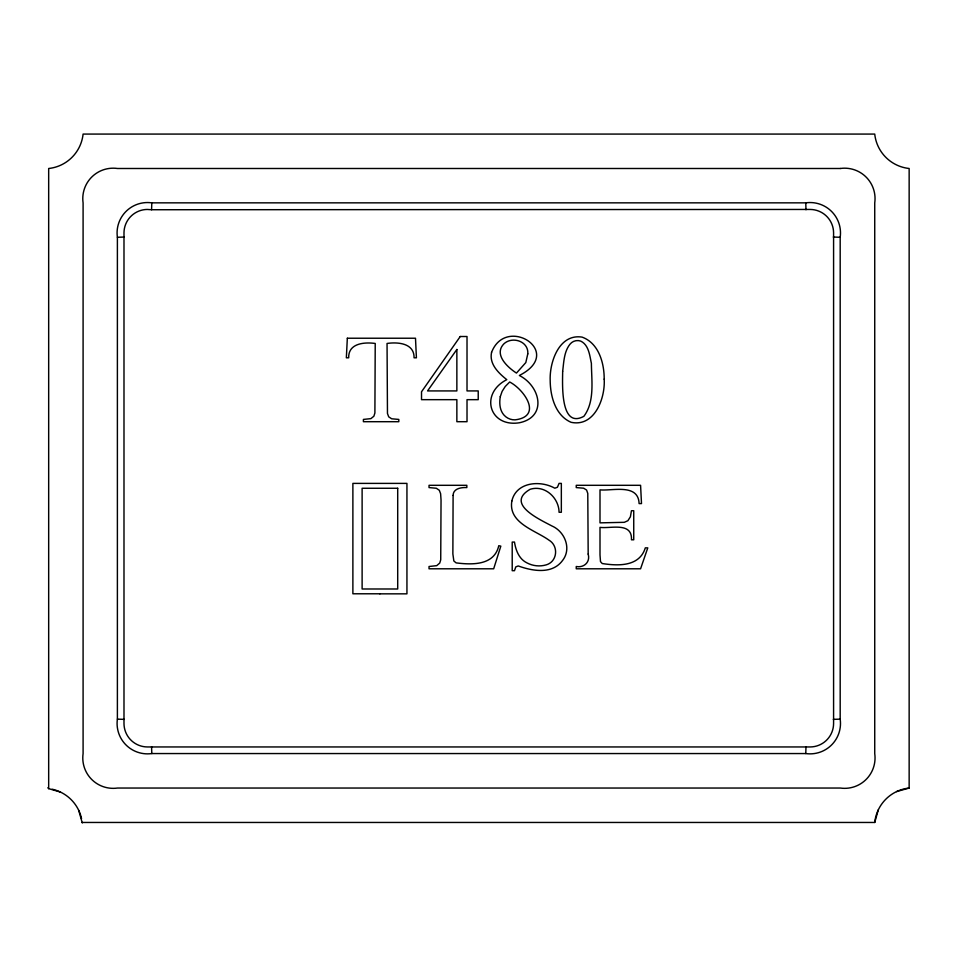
<?xml version="1.0" encoding="UTF-8"?>
<svg xmlns="http://www.w3.org/2000/svg" width="957" height="957" viewBox="0 0 957 957"><rect width="100%" height="100%" fill="white"/><g stroke="black" fill="none" stroke-linecap="round" stroke-linejoin="round"><path stroke-width="1.44" d="M151.577 209.739L810.364 209.451A23.518 23.518 0 0 1 833.583 232.671L833.583 723.731A23.518 23.518 0 0 1 810.364 746.95L147.211 746.95A23.518 23.518 0 0 1 123.991 723.731L123.991 232.671A23.518 23.518 0 0 1 147.211 209.451L151.577 209.739L151.804 202.848L805.77 202.848A30.421 30.421 0 0 1 840.186 237.276L840.186 719.138A30.421 30.421 0 0 1 805.77 753.554L151.804 753.554A30.421 30.421 0 0 1 117.388 719.138L117.388 237.276A30.421 30.421 0 0 1 151.804 202.848M805.77 753.554L805.985 746.675M82.194 822.458L874.734 822.458L878.299 809.849M896.553 791.606L909.15 788.042L909.15 168.492A38.723 38.723 0 0 1 874.734 134.076L83.092 134.076A38.723 38.723 0 0 1 48.675 168.492L48.675 788.64L60.447 792.073M117.388 237.276L124.266 237.049M833.296 719.365L840.186 719.138M379.965 593.783L352.882 593.783L352.882 483.393L406.94 483.393L406.94 593.842L379.845 593.842M833.296 237.049L840.186 237.276M117.388 719.138L124.266 719.365M47.85 787.755L48.675 788.64M78.701 810.316L82.266 822.924M805.77 202.848L805.985 209.739M151.577 746.675L151.804 753.554M52.18 789.214A38.723 38.723 0 0 1 81.56 818.594M874.734 822.458A38.723 38.723 0 0 1 909.15 788.042M562.668 371.268C562.62 382.776 559.797 429.406 583.878 416.319C594.919 401.497 591.522 380.766 591.39 363.361C589.668 355.549 588.878 344.963 580.66 341.075A9.678 9.678 0 0 0 569.894 344.317C563.972 351.889 563.829 362.141 562.668 371.268M453.104 495.415L452.864 553.947L453.845 560.969L456.118 562.883C472.1 564.881 494.255 565.635 498.788 545.705L500.822 546.136L493.68 568.793L429.035 568.793L429.035 566.508L436.715 565.647L439.742 563.063L440.722 559.797L441.045 500.08L440.615 493.728L439.311 490.295L436.332 488.261L429.035 487.58L429.035 485.307L466.837 485.307L466.837 487.58C461.441 487.28 453.151 488.405 453.104 495.415M347.331 338.228L346.35 357.798L348.695 357.798C348.228 343.228 364.354 341.984 375.228 343.455L374.893 412.993L373.876 416.223L370.885 418.628L363.409 419.429L363.409 421.702L398.806 421.702L398.806 419.429L391.676 418.783L388.709 416.845L387.465 413.484L387.047 343.455C397.825 341.912 414.333 343.096 414.07 357.798L416.415 357.798L415.494 338.228L347.331 338.228M604.19 379.163C605.374 398.028 594.716 427.324 571.078 422.3C555.299 415.458 550.299 396.222 550.191 380.455C549.45 362.165 559.127 333.467 582.083 337.115C598.747 343.108 604.274 363.098 604.19 379.163M588.184 554.079C590.481 562.261 583.83 567.98 576.246 566.508L576.246 568.793L640.58 568.793L647.781 547.859L645.317 547.859C639.479 566.867 618.055 565.994 602.216 563.529L600.494 561.615L600.003 554.881L600.003 527.355C610.399 528.862 632.421 521.589 631.464 539.796L633.737 539.796L633.737 510.727L631.464 510.727L630.388 516.792L627.9 520.704L624.311 522.319L600.003 522.857L600.003 489.864C612.468 491.097 638.367 483.213 639.097 503.585L641.501 503.585L640.58 485.307L576.246 485.307L576.246 487.58L583.626 488.202L586.581 490.044L587.777 493.417L588.184 554.079M491.551 352.463C489.051 364.067 498.585 373.134 506.791 379.654C479.553 393.53 489.123 427.444 519.244 422.791C547.308 417.132 540.741 386.449 519.352 375.467C565.599 352.08 505.954 314.422 491.551 352.463M511.839 501.037C508.095 523.06 535.047 530.106 548.971 540.155C558.828 545.921 557.5 561.639 546.184 564.881A25.66 25.66 0 0 1 527.08 562.943C519.029 559.103 515.787 550.323 514.483 542.069L512.21 542.069L512.21 570.695L514.483 570.695L515.811 566.879L518.239 565.958C532.63 571.102 552.368 574.702 562.74 560.24C571.76 548.517 564.702 531.41 551.854 525.943C539.748 519.436 504.913 503.837 530.13 489.302C544.7 484.661 558.924 497.712 559.067 512.27L561.34 512.27L561.34 483.393L559.067 483.393L557.429 487.245L554.809 488.202C540.167 479.983 516.218 481.957 511.839 501.037M500.272 396.677C499.243 402.921 499.566 410.134 503.992 415.087A14.283 14.283 0 0 0 515.045 419.86C543.014 416.379 524.257 389.571 509.686 381.999L505.236 386.496L502.114 391.389L500.272 396.677M527.785 353.863L525.812 362.571L516.457 373.074C507.593 367.332 493.369 354.413 504.028 343.707C512.497 336.003 528.838 341.326 527.785 353.863M460.245 336.505L421.523 391.784L421.523 399.667L456.86 399.667L456.86 421.702L467.016 421.702L467.016 399.667L478.225 399.667L478.225 390.923L467.016 390.923L467.016 336.505L460.245 336.505M456.86 349.484L427.552 390.923L456.86 390.923L456.86 349.484M840.318 168.492L117.52 168.492A30.421 30.421 0 0 0 83.092 202.92L83.092 753.614A30.421 30.421 0 0 0 117.52 788.042L840.318 788.042A30.421 30.421 0 0 0 874.734 753.614L874.734 202.92A30.421 30.421 0 0 0 840.318 168.492M397.705 488.261L362.117 488.261L362.117 588.986L397.705 588.986L397.705 488.261"/></g></svg>
